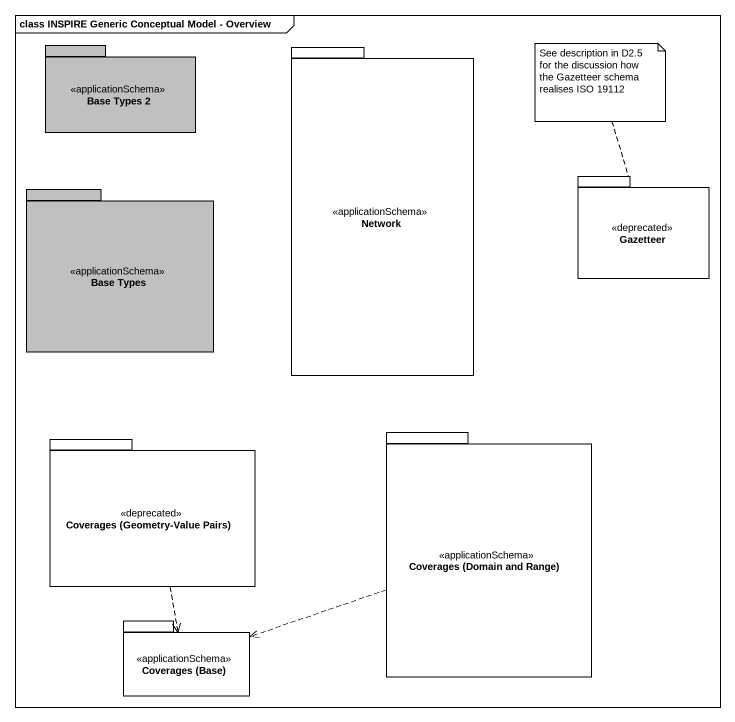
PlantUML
@startuml
mainframe class INSPIRE Generic Conceptual Model - Overview
package "Base Types 2" as Base_Types_2 <<applicationSchema>> #C0C0C0 {
}
package "Network" as Network_ <<applicationSchema>> {
}
package "Base Types" as Base_Types <<applicationSchema>> #C0C0C0 {
}
package Gazetteer <<deprecated>> {
}
package "Coverages (Geometry-Value Pairs)" as Coverages_Geometry_Value <<deprecated>> {
}
package "Coverages (Domain and Range)" as Coverages_Domain_and_Range <<applicationSchema>> {
}
package "Coverages (Base)" as Coverages_Base <<applicationSchema>> {
}
Coverages_Geometry_Value ..> Coverages_Base
Coverages_Domain_and_Range .left.> Coverages_Base
note top of Gazetteer : See description in D2.5 for the discussion how the Gazetteer schema realises ISO 19112
@enduml
